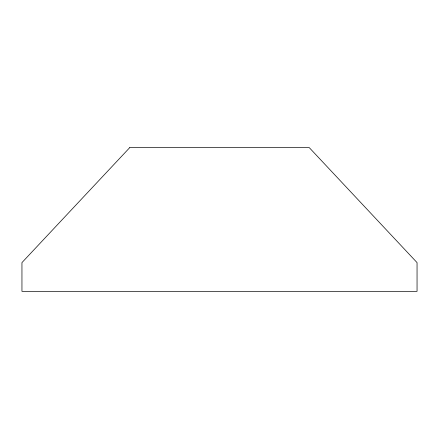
<?xml version="1.0" encoding="UTF-8"?>
<svg xmlns="http://www.w3.org/2000/svg" width="439" height="439" viewBox="0 0 439 439"><rect width="100%" height="100%" fill="white"/><g stroke="black" fill="none" stroke-linecap="round" stroke-linejoin="round"><path stroke-width="0.66" d="M129.703 147.663L21.95 262.604L21.95 291.337L417.05 291.337L417.05 262.604L309.297 147.663L129.703 147.663"/></g></svg>
